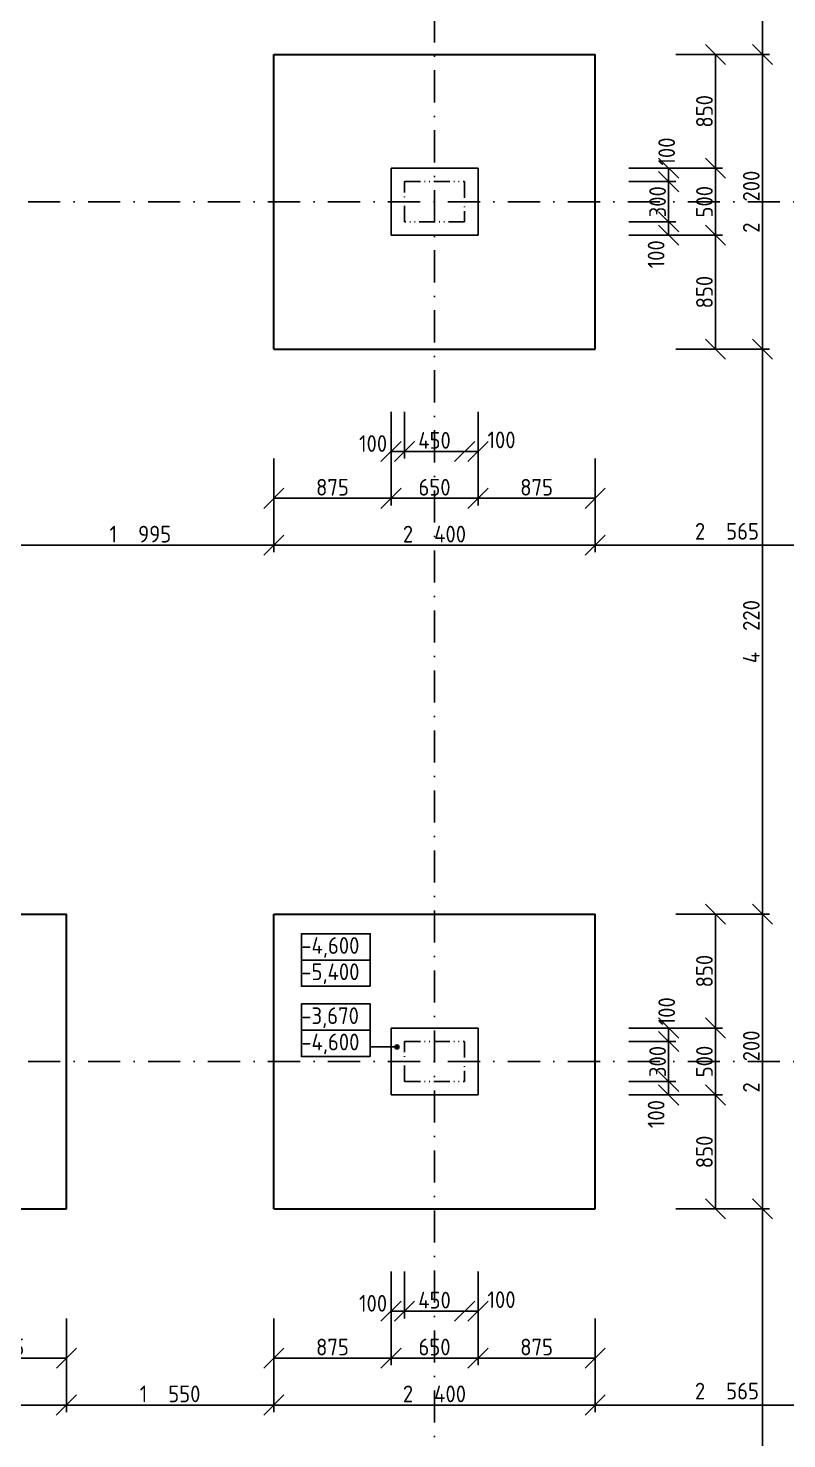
# Model space of a CAD drawing. Extents: x 4511820 to 5180432, y -1526536 to -944957.
# Drawn here: x 5148382 to 5154049, y -1462705 to -1452172 of the extents above; entities that cross this region are included whole.
import ezdxf

# ---------------------------------------------------------------- set-up
doc = ezdxf.new("R2010")
doc.units = 0
doc.header["$MEASUREMENT"] = 0
doc.linetypes.add('ACAD_ISO12W100', pattern=[22, 12, -3, 0.5, -3, 0.5, -3])
doc.linetypes.add('BODKOCIARKOVANA_3', pattern=[5.6, 3, -1.3, 0, -1.3])
doc.layers.get('0').update_dxf_attribs({"linetype": 'CONTINUOUS'})
doc.layers.get('Defpoints').update_dxf_attribs({"color": 61, "linetype": 'CONTINUOUS'})
for name, color, linetype in [('KÓTY', 4, 'CONTINUOUS'), ('MÚRY', 1, 'CONTINUOUS'), ('osi', 253, 'CONTINUOUS'), ('TENKÁ', 7, 'CONTINUOUS')]:
    doc.layers.add(name, color=color, linetype=linetype)
doc.styles.add('STYLE1', font='isocp.shx')
doc.dimstyles.new('STANDARD-50', dxfattribs={"dimtxt": 125, "dimasz": 150, "dimexe": 10, "dimexo": 200, "dimgap": 20, "dimtad": 1, "dimdsep": 46, "dimlunit": 6, "dimtxsty": 'STYLE1', "dimblk1": 'OBLIQUE', "dimblk2": 'OBLIQUE', "dimsah": 1, "dimcen": 2.5, "dimse1": 1, "dimse2": 1, "dimadec": 0, "dimazin": 0, "dimtfac": 1, "dimtmove": 1, "dimatfit": 3, "dimldrblk": 'OBLIQUE', "dimfxl": 1, "dimtolj": 1, "dimtzin": 0, "dimarcsym": 0})

# ---------------------------------------------------------------- blocks, each defined once
blk = doc.blocks.new('_OBLIQUE')
at = {"color": 0, "linetype": 'ByBlock'}
blk.add_line((-0.5, -0.5), (0.5, 0.5), dxfattribs=at)
blk = doc.blocks.new('*D38093')
at = {"layer": 'Defpoints', "color": 0}
for p in [(5150217, -1461088), (5152617, -1461088), (5152617, -1462453)]:
    blk.add_point(p, dxfattribs=at)
at = {"layer": 'KÓTY', "color": 0, "lineweight": -2}
blk.add_line((5150217, -1462453), (5152617, -1462453), dxfattribs=at)
at = {"layer": 'KÓTY', "color": 0, "linetype": 'ByBlock', "lineweight": -2, "xscale": 150, "yscale": 150, "zscale": 150, "rotation": 180}
blk.add_blockref('_OBLIQUE', (5150217, -1462453), dxfattribs=at)
at = {"layer": 'KÓTY', "color": 0, "linetype": 'ByBlock', "lineweight": -2, "xscale": 150, "yscale": 150, "zscale": 150}
blk.add_blockref('_OBLIQUE', (5152617, -1462453), dxfattribs=at)
at = {"layer": 'KÓTY', "color": 0, "insert": (5151417, -1462370), "char_height": 125, "attachment_point": 5, "style": 'STYLE1'}
blk.add_mtext('\\A1;2ﾠ400', dxfattribs=at)
blk = doc.blocks.new('*D38094')
at = {"layer": 'Defpoints', "color": 0}
for p in [(5150217.5, -1460238), (5151092.5, -1460238), (5150217.5, -1462102.5)]:
    blk.add_point(p, dxfattribs=at)
at = {"layer": 'KÓTY', "color": 0, "lineweight": -2}
blk.add_line((5151092.5, -1462102.5), (5150217.5, -1462102.5), dxfattribs=at)
at = {"layer": 'KÓTY', "color": 0, "linetype": 'ByBlock', "lineweight": -2, "xscale": 150, "yscale": 150, "zscale": 150, "rotation": 180}
blk.add_blockref('_OBLIQUE', (5150217.5, -1462102.5), dxfattribs=at)
at = {"layer": 'KÓTY', "color": 0, "linetype": 'ByBlock', "lineweight": -2, "xscale": 150, "yscale": 150, "zscale": 150}
blk.add_blockref('_OBLIQUE', (5151092.5, -1462102.5), dxfattribs=at)
at = {"layer": 'KÓTY', "color": 0, "insert": (5150655, -1462020), "char_height": 125, "attachment_point": 5, "style": 'STYLE1'}
blk.add_mtext('\\A1;875', dxfattribs=at)
blk = doc.blocks.new('*D38095')
at = {"layer": 'Defpoints', "color": 0}
for p in [(5151192.5, -1460138), (5151642.5, -1460138), (5151642.5, -1461752.5)]:
    blk.add_point(p, dxfattribs=at)
at = {"layer": 'KÓTY', "color": 0, "lineweight": -2}
blk.add_line((5151192.5, -1461752.5), (5151642.5, -1461752.5), dxfattribs=at)
at = {"layer": 'KÓTY', "color": 0, "linetype": 'ByBlock', "lineweight": -2, "xscale": 150, "yscale": 150, "zscale": 150, "rotation": 180}
blk.add_blockref('_OBLIQUE', (5151192.5, -1461752.5), dxfattribs=at)
at = {"layer": 'KÓTY', "color": 0, "linetype": 'ByBlock', "lineweight": -2, "xscale": 150, "yscale": 150, "zscale": 150}
blk.add_blockref('_OBLIQUE', (5151642.5, -1461752.5), dxfattribs=at)
at = {"layer": 'KÓTY', "color": 0, "insert": (5151417.5, -1461670), "char_height": 125, "attachment_point": 5, "style": 'STYLE1'}
blk.add_mtext('\\A1;450', dxfattribs=at)
blk = doc.blocks.new('*D38096')
at = {"layer": 'Defpoints', "color": 0}
for p in [(5151092.5, -1460238), (5151742.5, -1460238), (5151742.5, -1462102.5)]:
    blk.add_point(p, dxfattribs=at)
at = {"layer": 'KÓTY', "color": 0, "lineweight": -2}
blk.add_line((5151092.5, -1462102.5), (5151742.5, -1462102.5), dxfattribs=at)
at = {"layer": 'KÓTY', "color": 0, "linetype": 'ByBlock', "lineweight": -2, "xscale": 150, "yscale": 150, "zscale": 150, "rotation": 180}
blk.add_blockref('_OBLIQUE', (5151092.5, -1462102.5), dxfattribs=at)
at = {"layer": 'KÓTY', "color": 0, "linetype": 'ByBlock', "lineweight": -2, "xscale": 150, "yscale": 150, "zscale": 150}
blk.add_blockref('_OBLIQUE', (5151742.5, -1462102.5), dxfattribs=at)
at = {"layer": 'KÓTY', "color": 0, "insert": (5151417.5, -1462020), "char_height": 125, "attachment_point": 5, "style": 'STYLE1'}
blk.add_mtext('\\A1;650', dxfattribs=at)
blk = doc.blocks.new('*D38097')
at = {"layer": 'Defpoints', "color": 0}
for p in [(5151742.5, -1460238), (5152617.5, -1460238), (5152617.5, -1462102.5)]:
    blk.add_point(p, dxfattribs=at)
at = {"layer": 'KÓTY', "color": 0, "lineweight": -2}
blk.add_line((5151742.5, -1462102.5), (5152617.5, -1462102.5), dxfattribs=at)
at = {"layer": 'KÓTY', "color": 0, "linetype": 'ByBlock', "lineweight": -2, "xscale": 150, "yscale": 150, "zscale": 150, "rotation": 180}
blk.add_blockref('_OBLIQUE', (5151742.5, -1462102.5), dxfattribs=at)
at = {"layer": 'KÓTY', "color": 0, "linetype": 'ByBlock', "lineweight": -2, "xscale": 150, "yscale": 150, "zscale": 150}
blk.add_blockref('_OBLIQUE', (5152617.5, -1462102.5), dxfattribs=at)
at = {"layer": 'KÓTY', "color": 0, "insert": (5152180, -1462020), "char_height": 125, "attachment_point": 5, "style": 'STYLE1'}
blk.add_mtext('\\A1;875', dxfattribs=at)
blk = doc.blocks.new('*D38098')
at = {"layer": 'Defpoints', "color": 0}
for p in [(5151642.5, -1460138), (5151742.5, -1460138), (5151742.5, -1461752.5)]:
    blk.add_point(p, dxfattribs=at)
at = {"layer": 'KÓTY', "color": 0, "lineweight": -2}
blk.add_line((5151642.5, -1461752.5), (5151742.5, -1461752.5), dxfattribs=at)
at = {"layer": 'KÓTY', "color": 0, "linetype": 'ByBlock', "lineweight": -2, "xscale": 150, "yscale": 150, "zscale": 150, "rotation": 180}
blk.add_blockref('_OBLIQUE', (5151642.5, -1461752.5), dxfattribs=at)
at = {"layer": 'KÓTY', "color": 0, "linetype": 'ByBlock', "lineweight": -2, "xscale": 150, "yscale": 150, "zscale": 150}
blk.add_blockref('_OBLIQUE', (5151742.5, -1461752.5), dxfattribs=at)
at = {"layer": 'KÓTY', "color": 0, "insert": (5151918, -1461666.5), "char_height": 125, "attachment_point": 5, "style": 'STYLE1'}
blk.add_mtext('\\A1;100', dxfattribs=at)
blk = doc.blocks.new('*D38099')
at = {"layer": 'Defpoints', "color": 0}
for p in [(5151092.5, -1460138), (5151192.5, -1460138), (5151092.5, -1461752.5)]:
    blk.add_point(p, dxfattribs=at)
at = {"layer": 'KÓTY', "color": 0, "lineweight": -2}
blk.add_line((5151192.5, -1461752.5), (5151092.5, -1461752.5), dxfattribs=at)
at = {"layer": 'KÓTY', "color": 0, "linetype": 'ByBlock', "lineweight": -2, "xscale": 150, "yscale": 150, "zscale": 150, "rotation": 180}
blk.add_blockref('_OBLIQUE', (5151092.5, -1461752.5), dxfattribs=at)
at = {"layer": 'KÓTY', "color": 0, "linetype": 'ByBlock', "lineweight": -2, "xscale": 150, "yscale": 150, "zscale": 150}
blk.add_blockref('_OBLIQUE', (5151192.5, -1461752.5), dxfattribs=at)
at = {"layer": 'KÓTY', "color": 0, "insert": (5150958.5, -1461693.5), "char_height": 125, "attachment_point": 5, "style": 'STYLE1'}
blk.add_mtext('\\A1;100', dxfattribs=at)
blk = doc.blocks.new('*D38106')
at = {"layer": 'Defpoints', "color": 0}
for p in [(5150217, -1460981), (5148667, -1461088), (5150217, -1462453)]:
    blk.add_point(p, dxfattribs=at)
at = {"layer": 'KÓTY', "color": 0, "lineweight": -2}
blk.add_line((5148667, -1462453), (5150217, -1462453), dxfattribs=at)
at = {"layer": 'KÓTY', "color": 0, "linetype": 'ByBlock', "lineweight": -2, "xscale": 150, "yscale": 150, "zscale": 150, "rotation": 180}
blk.add_blockref('_OBLIQUE', (5148667, -1462453), dxfattribs=at)
at = {"layer": 'KÓTY', "color": 0, "linetype": 'ByBlock', "lineweight": -2, "xscale": 150, "yscale": 150, "zscale": 150}
blk.add_blockref('_OBLIQUE', (5150217, -1462453), dxfattribs=at)
at = {"layer": 'KÓTY', "color": 0, "insert": (5149442, -1462370), "char_height": 125, "attachment_point": 5, "style": 'STYLE1'}
blk.add_mtext('\\A1;1ﾠ550', dxfattribs=at)
blk = doc.blocks.new('*D38107')
at = {"layer": 'Defpoints', "color": 0}
for p in [(5152617, -1460988), (5155182, -1460988), (5155182, -1462453)]:
    blk.add_point(p, dxfattribs=at)
at = {"layer": 'KÓTY', "color": 0, "lineweight": -2}
blk.add_line((5152617, -1462453), (5155182, -1462453), dxfattribs=at)
at = {"layer": 'KÓTY', "color": 0, "linetype": 'ByBlock', "lineweight": -2, "xscale": 150, "yscale": 150, "zscale": 150, "rotation": 180}
blk.add_blockref('_OBLIQUE', (5152617, -1462453), dxfattribs=at)
at = {"layer": 'KÓTY', "color": 0, "linetype": 'ByBlock', "lineweight": -2, "xscale": 150, "yscale": 150, "zscale": 150}
blk.add_blockref('_OBLIQUE', (5155182, -1462453), dxfattribs=at)
at = {"layer": 'KÓTY', "color": 0, "insert": (5153602, -1462349), "char_height": 125, "attachment_point": 5, "style": 'STYLE1'}
blk.add_mtext('\\A1;2ﾠ565', dxfattribs=at)
blk = doc.blocks.new('*D38111')
at = {"layer": 'Defpoints', "color": 0}
for p in [(5146267, -1461088), (5148667, -1461088), (5148667, -1462453)]:
    blk.add_point(p, dxfattribs=at)
at = {"layer": 'KÓTY', "color": 0, "lineweight": -2}
blk.add_line((5146267, -1462453), (5148667, -1462453), dxfattribs=at)
at = {"layer": 'KÓTY', "color": 0, "linetype": 'ByBlock', "lineweight": -2, "xscale": 150, "yscale": 150, "zscale": 150, "rotation": 180}
blk.add_blockref('_OBLIQUE', (5146267, -1462453), dxfattribs=at)
at = {"layer": 'KÓTY', "color": 0, "linetype": 'ByBlock', "lineweight": -2, "xscale": 150, "yscale": 150, "zscale": 150}
blk.add_blockref('_OBLIQUE', (5148667, -1462453), dxfattribs=at)
at = {"layer": 'KÓTY', "color": 0, "insert": (5147467, -1462370), "char_height": 125, "attachment_point": 5, "style": 'STYLE1'}
blk.add_mtext('\\A1;2ﾠ400', dxfattribs=at)
blk = doc.blocks.new('*D38123')
at = {"layer": 'Defpoints', "color": 0}
for p in [(5147792.5, -1460138), (5148667.5, -1460138), (5148667.5, -1462102.5)]:
    blk.add_point(p, dxfattribs=at)
at = {"layer": 'KÓTY', "color": 0, "lineweight": -2}
blk.add_line((5147792.5, -1462102.5), (5148667.5, -1462102.5), dxfattribs=at)
at = {"layer": 'KÓTY', "color": 0, "linetype": 'ByBlock', "lineweight": -2, "xscale": 150, "yscale": 150, "zscale": 150, "rotation": 180}
blk.add_blockref('_OBLIQUE', (5147792.5, -1462102.5), dxfattribs=at)
at = {"layer": 'KÓTY', "color": 0, "linetype": 'ByBlock', "lineweight": -2, "xscale": 150, "yscale": 150, "zscale": 150}
blk.add_blockref('_OBLIQUE', (5148667.5, -1462102.5), dxfattribs=at)
at = {"layer": 'KÓTY', "color": 0, "insert": (5148230, -1462020), "char_height": 125, "attachment_point": 5, "style": 'STYLE1'}
blk.add_mtext('\\A1;875', dxfattribs=at)
blk = doc.blocks.new('*D38125')
at = {"layer": 'Defpoints', "color": 0}
for p in [(5152617, -1458788), (5152617, -1460988), (5153867, -1460988)]:
    blk.add_point(p, dxfattribs=at)
at = {"layer": 'KÓTY', "color": 0, "lineweight": -2}
blk.add_line((5153867, -1458788), (5153867, -1460988), dxfattribs=at)
at = {"layer": 'KÓTY', "color": 0, "linetype": 'ByBlock', "lineweight": -2, "xscale": 150, "yscale": 150, "zscale": 150}
for p, rotation in [((5153867, -1458788), 90), ((5153867, -1460988), 270)]:
    blk.add_blockref('_OBLIQUE', p, dxfattribs=dict(at, rotation=rotation))
at = {"layer": 'KÓTY', "color": 0, "insert": (5153784, -1459888), "char_height": 125, "attachment_point": 5, "rotation": 90, "style": 'STYLE1'}
blk.add_mtext('\\A1;2ﾠ200', dxfattribs=at)
blk = doc.blocks.new('*D38126')
at = {"layer": 'Defpoints', "color": 0}
for p in [(5152692, -1454568), (5152617, -1458788), (5153867, -1458788)]:
    blk.add_point(p, dxfattribs=at)
at = {"layer": 'KÓTY', "color": 0, "lineweight": -2}
blk.add_line((5153867, -1454568), (5153867, -1458788), dxfattribs=at)
at = {"layer": 'KÓTY', "color": 0, "linetype": 'ByBlock', "lineweight": -2, "xscale": 150, "yscale": 150, "zscale": 150}
for p, rotation in [((5153867, -1454568), 90), ((5153867, -1458788), 270)]:
    blk.add_blockref('_OBLIQUE', p, dxfattribs=dict(at, rotation=rotation))
at = {"layer": 'KÓTY', "color": 0, "insert": (5153784, -1456678), "char_height": 125, "attachment_point": 5, "rotation": 90, "style": 'STYLE1'}
blk.add_mtext('\\A1;4ﾠ220', dxfattribs=at)
blk = doc.blocks.new('*D38127')
at = {"layer": 'Defpoints', "color": 0}
for p in [(5151742.5, -1459638), (5151742.5, -1460138), (5153516.5, -1460138)]:
    blk.add_point(p, dxfattribs=at)
at = {"layer": 'KÓTY', "color": 0, "lineweight": -2}
blk.add_line((5153516.5, -1459638), (5153516.5, -1460138), dxfattribs=at)
at = {"layer": 'KÓTY', "color": 0, "linetype": 'ByBlock', "lineweight": -2, "xscale": 150, "yscale": 150, "zscale": 150}
for p, rotation in [((5153516.5, -1459638), 90), ((5153516.5, -1460138), 270)]:
    blk.add_blockref('_OBLIQUE', p, dxfattribs=dict(at, rotation=rotation))
at = {"layer": 'KÓTY', "color": 0, "insert": (5153434, -1459888), "char_height": 125, "attachment_point": 5, "rotation": 90, "style": 'STYLE1'}
blk.add_mtext('\\A1;500', dxfattribs=at)
blk = doc.blocks.new('*D38128')
at = {"layer": 'Defpoints', "color": 0}
for p in [(5151642.5, -1459738), (5151642.5, -1460038), (5153166.5, -1460038)]:
    blk.add_point(p, dxfattribs=at)
at = {"layer": 'KÓTY', "color": 0, "lineweight": -2}
blk.add_line((5153166.5, -1459738), (5153166.5, -1460038), dxfattribs=at)
at = {"layer": 'KÓTY', "color": 0, "linetype": 'ByBlock', "lineweight": -2, "xscale": 150, "yscale": 150, "zscale": 150}
for p, rotation in [((5153166.5, -1459738), 90), ((5153166.5, -1460038), 270)]:
    blk.add_blockref('_OBLIQUE', p, dxfattribs=dict(at, rotation=rotation))
at = {"layer": 'KÓTY', "color": 0, "insert": (5153084, -1459888), "char_height": 125, "attachment_point": 5, "rotation": 90, "style": 'STYLE1'}
blk.add_mtext('\\A1;300', dxfattribs=at)
blk = doc.blocks.new('*D38129')
at = {"layer": 'Defpoints', "color": 0}
for p in [(5151642.5, -1459638), (5153166.5, -1459638), (5151642.5, -1459738)]:
    blk.add_point(p, dxfattribs=at)
at = {"layer": 'KÓTY', "color": 0, "lineweight": -2}
blk.add_line((5153166.5, -1459738), (5153166.5, -1459638), dxfattribs=at)
at = {"layer": 'KÓTY', "color": 0, "linetype": 'ByBlock', "lineweight": -2, "xscale": 150, "yscale": 150, "zscale": 150}
for p, rotation in [((5153166.5, -1459638), 90), ((5153166.5, -1459738), 270)]:
    blk.add_blockref('_OBLIQUE', p, dxfattribs=dict(at, rotation=rotation))
at = {"layer": 'KÓTY', "color": 0, "insert": (5153152, -1459513), "char_height": 125, "attachment_point": 5, "rotation": 90, "style": 'STYLE1'}
blk.add_mtext('\\A1;100', dxfattribs=at)
blk = doc.blocks.new('*D38130')
at = {"layer": 'Defpoints', "color": 0}
for p in [(5151642.5, -1460038), (5151642.5, -1460138), (5153166.5, -1460138)]:
    blk.add_point(p, dxfattribs=at)
at = {"layer": 'KÓTY', "color": 0, "lineweight": -2}
blk.add_line((5153166.5, -1460038), (5153166.5, -1460138), dxfattribs=at)
at = {"layer": 'KÓTY', "color": 0, "linetype": 'ByBlock', "lineweight": -2, "xscale": 150, "yscale": 150, "zscale": 150}
for p, rotation in [((5153166.5, -1460038), 90), ((5153166.5, -1460138), 270)]:
    blk.add_blockref('_OBLIQUE', p, dxfattribs=dict(at, rotation=rotation))
at = {"layer": 'KÓTY', "color": 0, "insert": (5153073, -1460280.5), "char_height": 125, "attachment_point": 5, "rotation": 90, "style": 'STYLE1'}
blk.add_mtext('\\A1;100', dxfattribs=at)
blk = doc.blocks.new('*D38131')
at = {"layer": 'Defpoints', "color": 0}
for p in [(5152617.5, -1458788), (5151742.5, -1459638), (5153516.5, -1459638)]:
    blk.add_point(p, dxfattribs=at)
at = {"layer": 'KÓTY', "color": 0, "lineweight": -2}
blk.add_line((5153516.5, -1458788), (5153516.5, -1459638), dxfattribs=at)
at = {"layer": 'KÓTY', "color": 0, "linetype": 'ByBlock', "lineweight": -2, "xscale": 150, "yscale": 150, "zscale": 150}
for p, rotation in [((5153516.5, -1458788), 90), ((5153516.5, -1459638), 270)]:
    blk.add_blockref('_OBLIQUE', p, dxfattribs=dict(at, rotation=rotation))
at = {"layer": 'KÓTY', "color": 0, "insert": (5153434, -1459213), "char_height": 125, "attachment_point": 5, "rotation": 90, "style": 'STYLE1'}
blk.add_mtext('\\A1;850', dxfattribs=at)
blk = doc.blocks.new('*D38132')
at = {"layer": 'Defpoints', "color": 0}
for p in [(5152617.5, -1460138), (5151742.5, -1460988), (5153516.5, -1460988)]:
    blk.add_point(p, dxfattribs=at)
at = {"layer": 'KÓTY', "color": 0, "lineweight": -2}
blk.add_line((5153516.5, -1460138), (5153516.5, -1460988), dxfattribs=at)
at = {"layer": 'KÓTY', "color": 0, "linetype": 'ByBlock', "lineweight": -2, "xscale": 150, "yscale": 150, "zscale": 150}
for p, rotation in [((5153516.5, -1460138), 90), ((5153516.5, -1460988), 270)]:
    blk.add_blockref('_OBLIQUE', p, dxfattribs=dict(at, rotation=rotation))
at = {"layer": 'KÓTY', "color": 0, "insert": (5153434, -1460563), "char_height": 125, "attachment_point": 5, "rotation": 90, "style": 'STYLE1'}
blk.add_mtext('\\A1;850', dxfattribs=at)
blk = doc.blocks.new('*D38133')
at = {"layer": 'Defpoints', "color": 0}
for p in [(5152617, -1460988), (5152517, -1465233), (5153867, -1465233)]:
    blk.add_point(p, dxfattribs=at)
at = {"layer": 'KÓTY', "color": 0, "lineweight": -2}
blk.add_line((5153867, -1460988), (5153867, -1465233), dxfattribs=at)
at = {"layer": 'KÓTY', "color": 0, "linetype": 'ByBlock', "lineweight": -2, "xscale": 150, "yscale": 150, "zscale": 150}
for p, rotation in [((5153867, -1460988), 90), ((5153867, -1465233), 270)]:
    blk.add_blockref('_OBLIQUE', p, dxfattribs=dict(at, rotation=rotation))
at = {"layer": 'KÓTY', "color": 0, "insert": (5153784, -1463111), "char_height": 125, "attachment_point": 5, "rotation": 90, "style": 'STYLE1'}
blk.add_mtext('\\A1;4ﾠ245', dxfattribs=at)
blk = doc.blocks.new('*D38202')
at = {"layer": 'Defpoints', "color": 0}
for p in [(5152617, -1452368), (5152617, -1454568), (5153867, -1454568)]:
    blk.add_point(p, dxfattribs=at)
at = {"layer": 'KÓTY', "color": 0, "lineweight": -2}
blk.add_line((5153867, -1452368), (5153867, -1454568), dxfattribs=at)
at = {"layer": 'KÓTY', "color": 0, "linetype": 'ByBlock', "lineweight": -2, "xscale": 150, "yscale": 150, "zscale": 150}
for p, rotation in [((5153867, -1452368), 90), ((5153867, -1454568), 270)]:
    blk.add_blockref('_OBLIQUE', p, dxfattribs=dict(at, rotation=rotation))
at = {"layer": 'KÓTY', "color": 0, "insert": (5153784, -1453468), "char_height": 125, "attachment_point": 5, "rotation": 90, "style": 'STYLE1'}
blk.add_mtext('\\A1;2ﾠ200', dxfattribs=at)
blk = doc.blocks.new('*D38203')
at = {"layer": 'Defpoints', "color": 0}
for p in [(5151742.5, -1453218), (5151742.5, -1453718), (5153516.5, -1453718)]:
    blk.add_point(p, dxfattribs=at)
at = {"layer": 'KÓTY', "color": 0, "lineweight": -2}
blk.add_line((5153516.5, -1453218), (5153516.5, -1453718), dxfattribs=at)
at = {"layer": 'KÓTY', "color": 0, "linetype": 'ByBlock', "lineweight": -2, "xscale": 150, "yscale": 150, "zscale": 150}
for p, rotation in [((5153516.5, -1453218), 90), ((5153516.5, -1453718), 270)]:
    blk.add_blockref('_OBLIQUE', p, dxfattribs=dict(at, rotation=rotation))
at = {"layer": 'KÓTY', "color": 0, "insert": (5153434, -1453468), "char_height": 125, "attachment_point": 5, "rotation": 90, "style": 'STYLE1'}
blk.add_mtext('\\A1;500', dxfattribs=at)
blk = doc.blocks.new('*D38204')
at = {"layer": 'Defpoints', "color": 0}
for p in [(5151642.5, -1453318), (5151642.5, -1453618), (5153166.5, -1453618)]:
    blk.add_point(p, dxfattribs=at)
at = {"layer": 'KÓTY', "color": 0, "lineweight": -2}
blk.add_line((5153166.5, -1453318), (5153166.5, -1453618), dxfattribs=at)
at = {"layer": 'KÓTY', "color": 0, "linetype": 'ByBlock', "lineweight": -2, "xscale": 150, "yscale": 150, "zscale": 150}
for p, rotation in [((5153166.5, -1453318), 90), ((5153166.5, -1453618), 270)]:
    blk.add_blockref('_OBLIQUE', p, dxfattribs=dict(at, rotation=rotation))
at = {"layer": 'KÓTY', "color": 0, "insert": (5153084, -1453468), "char_height": 125, "attachment_point": 5, "rotation": 90, "style": 'STYLE1'}
blk.add_mtext('\\A1;300', dxfattribs=at)
blk = doc.blocks.new('*D38205')
at = {"layer": 'Defpoints', "color": 0}
for p in [(5151642.5, -1453218), (5153166.5, -1453218), (5151642.5, -1453318)]:
    blk.add_point(p, dxfattribs=at)
at = {"layer": 'KÓTY', "color": 0, "lineweight": -2}
blk.add_line((5153166.5, -1453318), (5153166.5, -1453218), dxfattribs=at)
at = {"layer": 'KÓTY', "color": 0, "linetype": 'ByBlock', "lineweight": -2, "xscale": 150, "yscale": 150, "zscale": 150}
for p, rotation in [((5153166.5, -1453218), 90), ((5153166.5, -1453318), 270)]:
    blk.add_blockref('_OBLIQUE', p, dxfattribs=dict(at, rotation=rotation))
at = {"layer": 'KÓTY', "color": 0, "insert": (5153152, -1453093), "char_height": 125, "attachment_point": 5, "rotation": 90, "style": 'STYLE1'}
blk.add_mtext('\\A1;100', dxfattribs=at)
blk = doc.blocks.new('*D38206')
at = {"layer": 'Defpoints', "color": 0}
for p in [(5151642.5, -1453618), (5151642.5, -1453718), (5153166.5, -1453718)]:
    blk.add_point(p, dxfattribs=at)
at = {"layer": 'KÓTY', "color": 0, "lineweight": -2}
blk.add_line((5153166.5, -1453618), (5153166.5, -1453718), dxfattribs=at)
at = {"layer": 'KÓTY', "color": 0, "linetype": 'ByBlock', "lineweight": -2, "xscale": 150, "yscale": 150, "zscale": 150}
for p, rotation in [((5153166.5, -1453618), 90), ((5153166.5, -1453718), 270)]:
    blk.add_blockref('_OBLIQUE', p, dxfattribs=dict(at, rotation=rotation))
at = {"layer": 'KÓTY', "color": 0, "insert": (5153073, -1453860.5), "char_height": 125, "attachment_point": 5, "rotation": 90, "style": 'STYLE1'}
blk.add_mtext('\\A1;100', dxfattribs=at)
blk = doc.blocks.new('*D38207')
at = {"layer": 'Defpoints', "color": 0}
for p in [(5151742.5, -1452368), (5153516.5, -1452368), (5151742.5, -1453218)]:
    blk.add_point(p, dxfattribs=at)
at = {"layer": 'KÓTY', "color": 0, "lineweight": -2}
blk.add_line((5153516.5, -1453218), (5153516.5, -1452368), dxfattribs=at)
at = {"layer": 'KÓTY', "color": 0, "linetype": 'ByBlock', "lineweight": -2, "xscale": 150, "yscale": 150, "zscale": 150}
for p, rotation in [((5153516.5, -1452368), 90), ((5153516.5, -1453218), 270)]:
    blk.add_blockref('_OBLIQUE', p, dxfattribs=dict(at, rotation=rotation))
at = {"layer": 'KÓTY', "color": 0, "insert": (5153434, -1452793), "char_height": 125, "attachment_point": 5, "rotation": 90, "style": 'STYLE1'}
blk.add_mtext('\\A1;850', dxfattribs=at)
blk = doc.blocks.new('*D38208')
at = {"layer": 'Defpoints', "color": 0}
for p in [(5151742.5, -1453718), (5151742.5, -1454568), (5153516.5, -1454568)]:
    blk.add_point(p, dxfattribs=at)
at = {"layer": 'KÓTY', "color": 0, "lineweight": -2}
blk.add_line((5153516.5, -1453718), (5153516.5, -1454568), dxfattribs=at)
at = {"layer": 'KÓTY', "color": 0, "linetype": 'ByBlock', "lineweight": -2, "xscale": 150, "yscale": 150, "zscale": 150}
for p, rotation in [((5153516.5, -1453718), 90), ((5153516.5, -1454568), 270)]:
    blk.add_blockref('_OBLIQUE', p, dxfattribs=dict(at, rotation=rotation))
at = {"layer": 'KÓTY', "color": 0, "insert": (5153434, -1454143), "char_height": 125, "attachment_point": 5, "rotation": 90, "style": 'STYLE1'}
blk.add_mtext('\\A1;850', dxfattribs=at)
blk = doc.blocks.new('*D38209')
at = {"layer": 'Defpoints', "color": 0}
for p in [(5150217, -1454668), (5152617, -1454668), (5152617, -1456033)]:
    blk.add_point(p, dxfattribs=at)
at = {"layer": 'KÓTY', "color": 0, "lineweight": -2}
blk.add_line((5150217, -1456033), (5152617, -1456033), dxfattribs=at)
at = {"layer": 'KÓTY', "color": 0, "linetype": 'ByBlock', "lineweight": -2, "xscale": 150, "yscale": 150, "zscale": 150, "rotation": 180}
blk.add_blockref('_OBLIQUE', (5150217, -1456033), dxfattribs=at)
at = {"layer": 'KÓTY', "color": 0, "linetype": 'ByBlock', "lineweight": -2, "xscale": 150, "yscale": 150, "zscale": 150}
blk.add_blockref('_OBLIQUE', (5152617, -1456033), dxfattribs=at)
at = {"layer": 'KÓTY', "color": 0, "insert": (5151417, -1455950), "char_height": 125, "attachment_point": 5, "style": 'STYLE1'}
blk.add_mtext('\\A1;2ﾠ400', dxfattribs=at)
blk = doc.blocks.new('*D38210')
at = {"layer": 'Defpoints', "color": 0}
for p in [(5150217.5, -1453818), (5151092.5, -1453818), (5150217.5, -1455682.5)]:
    blk.add_point(p, dxfattribs=at)
at = {"layer": 'KÓTY', "color": 0, "lineweight": -2}
blk.add_line((5151092.5, -1455682.5), (5150217.5, -1455682.5), dxfattribs=at)
at = {"layer": 'KÓTY', "color": 0, "linetype": 'ByBlock', "lineweight": -2, "xscale": 150, "yscale": 150, "zscale": 150, "rotation": 180}
blk.add_blockref('_OBLIQUE', (5150217.5, -1455682.5), dxfattribs=at)
at = {"layer": 'KÓTY', "color": 0, "linetype": 'ByBlock', "lineweight": -2, "xscale": 150, "yscale": 150, "zscale": 150}
blk.add_blockref('_OBLIQUE', (5151092.5, -1455682.5), dxfattribs=at)
at = {"layer": 'KÓTY', "color": 0, "insert": (5150655, -1455600), "char_height": 125, "attachment_point": 5, "style": 'STYLE1'}
blk.add_mtext('\\A1;875', dxfattribs=at)
blk = doc.blocks.new('*D38211')
at = {"layer": 'Defpoints', "color": 0}
for p in [(5151192.5, -1453718), (5151642.5, -1453718), (5151642.5, -1455332.5)]:
    blk.add_point(p, dxfattribs=at)
at = {"layer": 'KÓTY', "color": 0, "lineweight": -2}
blk.add_line((5151192.5, -1455332.5), (5151642.5, -1455332.5), dxfattribs=at)
at = {"layer": 'KÓTY', "color": 0, "linetype": 'ByBlock', "lineweight": -2, "xscale": 150, "yscale": 150, "zscale": 150, "rotation": 180}
blk.add_blockref('_OBLIQUE', (5151192.5, -1455332.5), dxfattribs=at)
at = {"layer": 'KÓTY', "color": 0, "linetype": 'ByBlock', "lineweight": -2, "xscale": 150, "yscale": 150, "zscale": 150}
blk.add_blockref('_OBLIQUE', (5151642.5, -1455332.5), dxfattribs=at)
at = {"layer": 'KÓTY', "color": 0, "insert": (5151417.5, -1455250), "char_height": 125, "attachment_point": 5, "style": 'STYLE1'}
blk.add_mtext('\\A1;450', dxfattribs=at)
blk = doc.blocks.new('*D38212')
at = {"layer": 'Defpoints', "color": 0}
for p in [(5151092.5, -1453818), (5151742.5, -1453818), (5151742.5, -1455682.5)]:
    blk.add_point(p, dxfattribs=at)
at = {"layer": 'KÓTY', "color": 0, "lineweight": -2}
blk.add_line((5151092.5, -1455682.5), (5151742.5, -1455682.5), dxfattribs=at)
at = {"layer": 'KÓTY', "color": 0, "linetype": 'ByBlock', "lineweight": -2, "xscale": 150, "yscale": 150, "zscale": 150, "rotation": 180}
blk.add_blockref('_OBLIQUE', (5151092.5, -1455682.5), dxfattribs=at)
at = {"layer": 'KÓTY', "color": 0, "linetype": 'ByBlock', "lineweight": -2, "xscale": 150, "yscale": 150, "zscale": 150}
blk.add_blockref('_OBLIQUE', (5151742.5, -1455682.5), dxfattribs=at)
at = {"layer": 'KÓTY', "color": 0, "insert": (5151417.5, -1455600), "char_height": 125, "attachment_point": 5, "style": 'STYLE1'}
blk.add_mtext('\\A1;650', dxfattribs=at)
blk = doc.blocks.new('*D38213')
at = {"layer": 'Defpoints', "color": 0}
for p in [(5151742.5, -1453818), (5152617.5, -1453818), (5152617.5, -1455682.5)]:
    blk.add_point(p, dxfattribs=at)
at = {"layer": 'KÓTY', "color": 0, "lineweight": -2}
blk.add_line((5151742.5, -1455682.5), (5152617.5, -1455682.5), dxfattribs=at)
at = {"layer": 'KÓTY', "color": 0, "linetype": 'ByBlock', "lineweight": -2, "xscale": 150, "yscale": 150, "zscale": 150, "rotation": 180}
blk.add_blockref('_OBLIQUE', (5151742.5, -1455682.5), dxfattribs=at)
at = {"layer": 'KÓTY', "color": 0, "linetype": 'ByBlock', "lineweight": -2, "xscale": 150, "yscale": 150, "zscale": 150}
blk.add_blockref('_OBLIQUE', (5152617.5, -1455682.5), dxfattribs=at)
at = {"layer": 'KÓTY', "color": 0, "insert": (5152180, -1455600), "char_height": 125, "attachment_point": 5, "style": 'STYLE1'}
blk.add_mtext('\\A1;875', dxfattribs=at)
blk = doc.blocks.new('*D38214')
at = {"layer": 'Defpoints', "color": 0}
for p in [(5151642.5, -1453718), (5151742.5, -1453718), (5151742.5, -1455332.5)]:
    blk.add_point(p, dxfattribs=at)
at = {"layer": 'KÓTY', "color": 0, "lineweight": -2}
blk.add_line((5151642.5, -1455332.5), (5151742.5, -1455332.5), dxfattribs=at)
at = {"layer": 'KÓTY', "color": 0, "linetype": 'ByBlock', "lineweight": -2, "xscale": 150, "yscale": 150, "zscale": 150, "rotation": 180}
blk.add_blockref('_OBLIQUE', (5151642.5, -1455332.5), dxfattribs=at)
at = {"layer": 'KÓTY', "color": 0, "linetype": 'ByBlock', "lineweight": -2, "xscale": 150, "yscale": 150, "zscale": 150}
blk.add_blockref('_OBLIQUE', (5151742.5, -1455332.5), dxfattribs=at)
at = {"layer": 'KÓTY', "color": 0, "insert": (5151918, -1455246.5), "char_height": 125, "attachment_point": 5, "style": 'STYLE1'}
blk.add_mtext('\\A1;100', dxfattribs=at)
blk = doc.blocks.new('*D38215')
at = {"layer": 'Defpoints', "color": 0}
for p in [(5151092.5, -1453718), (5151192.5, -1453718), (5151092.5, -1455332.5)]:
    blk.add_point(p, dxfattribs=at)
at = {"layer": 'KÓTY', "color": 0, "lineweight": -2}
blk.add_line((5151192.5, -1455332.5), (5151092.5, -1455332.5), dxfattribs=at)
at = {"layer": 'KÓTY', "color": 0, "linetype": 'ByBlock', "lineweight": -2, "xscale": 150, "yscale": 150, "zscale": 150, "rotation": 180}
blk.add_blockref('_OBLIQUE', (5151092.5, -1455332.5), dxfattribs=at)
at = {"layer": 'KÓTY', "color": 0, "linetype": 'ByBlock', "lineweight": -2, "xscale": 150, "yscale": 150, "zscale": 150}
blk.add_blockref('_OBLIQUE', (5151192.5, -1455332.5), dxfattribs=at)
at = {"layer": 'KÓTY', "color": 0, "insert": (5150958.5, -1455273.5), "char_height": 125, "attachment_point": 5, "style": 'STYLE1'}
blk.add_mtext('\\A1;100', dxfattribs=at)
blk = doc.blocks.new('*D38217')
at = {"layer": 'Defpoints', "color": 0}
for p in [(5152617, -1454568), (5155182, -1454568), (5155182, -1456033)]:
    blk.add_point(p, dxfattribs=at)
at = {"layer": 'KÓTY', "color": 0, "lineweight": -2}
blk.add_line((5152617, -1456033), (5155182, -1456033), dxfattribs=at)
at = {"layer": 'KÓTY', "color": 0, "linetype": 'ByBlock', "lineweight": -2, "xscale": 150, "yscale": 150, "zscale": 150, "rotation": 180}
blk.add_blockref('_OBLIQUE', (5152617, -1456033), dxfattribs=at)
at = {"layer": 'KÓTY', "color": 0, "linetype": 'ByBlock', "lineweight": -2, "xscale": 150, "yscale": 150, "zscale": 150}
blk.add_blockref('_OBLIQUE', (5155182, -1456033), dxfattribs=at)
at = {"layer": 'KÓTY', "color": 0, "insert": (5153602, -1455929), "char_height": 125, "attachment_point": 5, "style": 'STYLE1'}
blk.add_mtext('\\A1;2ﾠ565', dxfattribs=at)
blk = doc.blocks.new('*D38219')
at = {"layer": 'Defpoints', "color": 0}
for p in [(5148222, -1454398), (5150217, -1454398), (5150217, -1456033)]:
    blk.add_point(p, dxfattribs=at)
at = {"layer": 'KÓTY', "color": 0, "lineweight": -2}
blk.add_line((5148222, -1456033), (5150217, -1456033), dxfattribs=at)
at = {"layer": 'KÓTY', "color": 0, "linetype": 'ByBlock', "lineweight": -2, "xscale": 150, "yscale": 150, "zscale": 150, "rotation": 180}
blk.add_blockref('_OBLIQUE', (5148222, -1456033), dxfattribs=at)
at = {"layer": 'KÓTY', "color": 0, "linetype": 'ByBlock', "lineweight": -2, "xscale": 150, "yscale": 150, "zscale": 150}
blk.add_blockref('_OBLIQUE', (5150217, -1456033), dxfattribs=at)
at = {"layer": 'KÓTY', "color": 0, "insert": (5149220, -1455950), "char_height": 125, "attachment_point": 5, "style": 'STYLE1'}
blk.add_mtext('\\A1;1ﾠ995', dxfattribs=at)
blk = doc.blocks.new('*D39380')
at = {"layer": 'Defpoints', "color": 0}
for p in [(5152617, -1447178), (5153867, -1447178), (5152617, -1452368)]:
    blk.add_point(p, dxfattribs=at)
at = {"layer": 'KÓTY', "color": 0, "lineweight": -2}
blk.add_line((5153867, -1452368), (5153867, -1447178), dxfattribs=at)
at = {"layer": 'KÓTY', "color": 0, "linetype": 'ByBlock', "lineweight": -2, "xscale": 150, "yscale": 150, "zscale": 150}
for p, rotation in [((5153867, -1447178), 90), ((5153867, -1452368), 270)]:
    blk.add_blockref('_OBLIQUE', p, dxfattribs=dict(at, rotation=rotation))
at = {"layer": 'KÓTY', "color": 0, "insert": (5153778, -1449958), "char_height": 125, "attachment_point": 5, "rotation": 90, "style": 'STYLE1'}
blk.add_mtext('\\A1;5ﾠ190', dxfattribs=at)

msp = doc.modelspace()

# ---------------------------------------------------------------- hatches: boundary and pattern name
at = {"layer": 'KÓTY', "ltscale": 0.25}
msp.add_hatch(color=256, dxfattribs=at).paths.add_polyline_path([(5151122, -1459779, 1), (5151152, -1459779, 1)])

# ---------------------------------------------------------------- linework, layer by layer
at = {"layer": 'KÓTY'}
for p, q in [((5153569.903, -1452368), (5153219.903, -1452368)), ((5153919.903, -1452368), (5153569.903, -1452368)), ((5153219.903, -1453218), (5152869.903, -1453218)), ((5153569.903, -1453218), (5153219.903, -1453218)), ((5153219.903, -1453318), (5152869.903, -1453318)), ((5153219.903, -1453618), (5152869.903, -1453618)), ((5153219.903, -1453718), (5152869.903, -1453718)), ((5153569.903, -1453718), (5153219.903, -1453718)), ((5153569.903, -1454568), (5153219.903, -1454568)), ((5153919.903, -1454568), (5153569.903, -1454568)), ((5151092.5, -1455385.903), (5151092.5, -1455035.903)), ((5151192.5, -1455385.903), (5151192.5, -1455035.903)), ((5151742.5, -1455385.903), (5151742.5, -1455035.903)), ((5151742.5, -1455385.903), (5151742.5, -1455035.903)), ((5150217.5, -1455735.903), (5150217.5, -1455385.903)), ((5151092.5, -1455735.903), (5151092.5, -1455385.903)), ((5151742.5, -1455735.903), (5151742.5, -1455385.903)), ((5152617.5, -1455735.903), (5152617.5, -1455385.903)), ((5150217.5, -1456085.903), (5150217.5, -1455735.903)), ((5152617.5, -1456085.903), (5152617.5, -1455735.903)), ((5153569.903, -1458788), (5153219.903, -1458788)), ((5153919.903, -1458788), (5153569.903, -1458788)), ((5153219.903, -1459638), (5152869.903, -1459638)), ((5153569.903, -1459638), (5153219.903, -1459638)), ((5153219.903, -1459738), (5152869.903, -1459738)), ((5151137, -1459779), (5150937.816, -1459779)), ((5153219.903, -1460038), (5152869.903, -1460038)), ((5153219.903, -1460138), (5152869.903, -1460138)), ((5153569.903, -1460138), (5153219.903, -1460138)), ((5153569.903, -1460988), (5153219.903, -1460988)), ((5153919.903, -1460988), (5153569.903, -1460988)), ((5151092.5, -1461805.903), (5151092.5, -1461455.903)), ((5151192.5, -1461805.903), (5151192.5, -1461455.903)), ((5151742.5, -1461805.903), (5151742.5, -1461455.903)), ((5151742.5, -1461805.903), (5151742.5, -1461455.903)), ((5148667.5, -1462155.903), (5148667.5, -1461805.903)), ((5150217.5, -1462155.903), (5150217.5, -1461805.903)), ((5151092.5, -1462155.903), (5151092.5, -1461805.903)), ((5151742.5, -1462155.903), (5151742.5, -1461805.903)), ((5152617.5, -1462155.903), (5152617.5, -1461805.903)), ((5148667.5, -1462505.903), (5148667.5, -1462155.903)), ((5150217.5, -1462505.903), (5150217.5, -1462155.903)), ((5152617.5, -1462505.903), (5152617.5, -1462155.903))]:
    msp.add_line(p, q, dxfattribs=at)
at = {"layer": 'KÓTY', "ltscale": 0.25}
msp.add_circle((5151137, -1459779), 15, dxfattribs=at)
at = {"layer": 'MÚRY', "linetype": 'Continuous', "lineweight": 30}
for p, q in [((5150217.5, -1454568), (5150217.5, -1452368)), ((5150217.5, -1452368), (5152617.5, -1452368)), ((5152617.5, -1454568), (5152617.5, -1452368)), ((5150217.5, -1454568), (5152617.5, -1454568)), ((5146267.5, -1458788), (5148667.5, -1458788)), ((5148667.5, -1460988), (5148667.5, -1458788)), ((5150217.5, -1460988), (5150217.5, -1458788)), ((5150217.5, -1458788), (5152617.5, -1458788)), ((5152617.5, -1460988), (5152617.5, -1458788)), ((5146267.5, -1460988), (5148667.5, -1460988)), ((5150217.5, -1460988), (5152617.5, -1460988))]:
    msp.add_line(p, q, dxfattribs=at)
at = {"layer": 'osi', "linetype": 'BODKOCIARKOVANA_3', "ltscale": 80}
for p, q in [((5151417.5, -1437250.906), (5151417.5, -1469178.809)), ((5158927.164, -1453468), (5092648, -1453468)), ((5158927.164, -1459888), (5092648, -1459888))]:
    msp.add_line(p, q, dxfattribs=at)
at = {"layer": 'TENKÁ', "linetype": 'Continuous', "lineweight": 25}
for p, q in [((5151742.5, -1453218), (5151092.5, -1453218)), ((5151092.5, -1453218), (5151092.5, -1453718)), ((5151742.5, -1453718), (5151742.5, -1453218)), ((5151092.5, -1453718), (5151742.5, -1453718)), ((5151742.5, -1459638), (5151092.5, -1459638)), ((5151092.5, -1459638), (5151092.5, -1460138)), ((5151742.5, -1460138), (5151742.5, -1459638)), ((5151092.5, -1460138), (5151742.5, -1460138))]:
    msp.add_line(p, q, dxfattribs=at)
at = {"layer": 'TENKÁ', "color": 40, "linetype": 'ACAD_ISO12W100', "ltscale": 10}
for p, q in [((5151192.5, -1460038), (5151192.5, -1459738)), ((5151192.5, -1459738), (5151642.5, -1459738)), ((5151642.5, -1459738), (5151642.5, -1460038)), ((5151192.5, -1460038), (5151642.5, -1460038))]:
    msp.add_line(p, q, dxfattribs=at)
msp.add_lwpolyline([(5151192.5, -1453318), (5151642.5, -1453318), (5151642.5, -1453618), (5151192.5, -1453618)], close=True, dxfattribs=at)
msp.add_lwpolyline([(5151192.5, -1453318), (5151642.5, -1453318), (5151642.5, -1453618), (5151192.5, -1453618)], close=True, dxfattribs=at)
at = {"layer": 'TENKÁ', "ltscale": 0.25}
for points in [[(5150937.816, -1459130.25), (5150937.816, -1458934), (5150423.184, -1458934), (5150423.184, -1459130.25)], [(5150937.816, -1459326.5), (5150937.816, -1459130.25), (5150423.184, -1459130.25), (5150423.184, -1459326.5)], [(5150937.816, -1459654.5), (5150937.816, -1459458.25), (5150423.184, -1459458.25), (5150423.184, -1459654.5)], [(5150937.816, -1459850.75), (5150937.816, -1459654.5), (5150423.184, -1459654.5), (5150423.184, -1459850.75)]]:
    msp.add_lwpolyline(points, close=True, dxfattribs=at)

# ---------------------------------------------------------------- texts
at = {"layer": 'TENKÁ', "ltscale": 0.25, "style": 'STYLE1'}
for s, p in [('-4,600', (5150422.073, -1459084.201)), ('-5,400', (5150422.073, -1459280.451)), ('-3,670', (5150422.073, -1459608.451)), ('-4,600', (5150422.073, -1459804.701))]:
    msp.add_text(s, height=125, dxfattribs=at).set_placement(p)

# ---------------------------------------------------------------- dimensions: what is measured, and where the dimension line sits
at = {"layer": 'KÓTY'}
for base, p1, p2, picture, middle in [((5153866.5, -1447178), (5152617.5, -1452368), (5152617.5, -1447178), '*D39380', (5153860.5, -1449958.5)), ((5153166.5, -1453218), (5151642.5, -1453318), (5151642.5, -1453218), '*D38205', (5153234.5, -1453093)), ((5153166.5, -1453718), (5151642.5, -1453618), (5151642.5, -1453718), '*D38206', (5153155.5, -1453860.5)), ((5153166.5, -1459638), (5151642.5, -1459738), (5151642.5, -1459638), '*D38129', (5153234.5, -1459513)), ((5153166.5, -1460138), (5151642.5, -1460038), (5151642.5, -1460138), '*D38130', (5153155.5, -1460280.5))]:
    dim = msp.add_linear_dim(base=base, p1=p1, p2=p2, angle=90, dimstyle='STANDARD-50', override={"dimtxsty": 'STYLE1', "dimldrblk": 'OBLIQUE'}, dxfattribs=at)
    dim.commit()
    dim.dimension.update_dxf_attribs({"geometry": picture, "text_midpoint": middle, "dimtype": 160})
for base, p1, p2, picture, middle in [((5153516.5, -1452368), (5151742.5, -1453218), (5151742.5, -1452368), '*D38207', (5153434, -1452793)), ((5153866.5, -1454568), (5152617.5, -1452368), (5152617.5, -1454568), '*D38202', (5153783.957, -1453468)), ((5153516.5, -1453718), (5151742.5, -1453218), (5151742.5, -1453718), '*D38203', (5153434, -1453468)), ((5153166.5, -1453618), (5151642.5, -1453318), (5151642.5, -1453618), '*D38204', (5153084, -1453468)), ((5153516.5, -1454568), (5151742.5, -1453718), (5151742.5, -1454568), '*D38208', (5153434, -1454143)), ((5153866.5, -1458788), (5152692.5, -1454568), (5152617.5, -1458788), '*D38126', (5153783.957, -1456678)), ((5153516.5, -1459638), (5152617.5, -1458788), (5151742.5, -1459638), '*D38131', (5153434, -1459213)), ((5153866.5, -1460988), (5152617.5, -1458788), (5152617.5, -1460988), '*D38125', (5153783.957, -1459888)), ((5153516.5, -1460138), (5151742.5, -1459638), (5151742.5, -1460138), '*D38127', (5153434, -1459888)), ((5153166.5, -1460038), (5151642.5, -1459738), (5151642.5, -1460038), '*D38128', (5153084, -1459888)), ((5153516.5, -1460988), (5152617.5, -1460138), (5151742.5, -1460988), '*D38132', (5153434, -1460563)), ((5153866.5, -1465233), (5152617.5, -1460988), (5152517.5, -1465233), '*D38133', (5153783.957, -1463110.5))]:
    dim = msp.add_linear_dim(base=base, p1=p1, p2=p2, angle=90, dimstyle='STANDARD-50', override={"dimtxsty": 'STYLE1', "dimldrblk": 'OBLIQUE'}, dxfattribs=at)
    dim.commit()
    dim.dimension.update_dxf_attribs({"geometry": picture, "text_midpoint": middle})
for base, p1, p2, picture, middle in [((5151092.5, -1455332.5), (5151192.5, -1453718), (5151092.5, -1453718), '*D38215', (5150958.5, -1455356)), ((5151742.5, -1455332.5), (5151642.5, -1453718), (5151742.5, -1453718), '*D38214', (5151918, -1455329)), ((5155182.5, -1456032.5), (5152617.5, -1454568), (5155182.5, -1454568), '*D38217', (5153602, -1456012)), ((5151092.5, -1461752.5), (5151192.5, -1460138), (5151092.5, -1460138), '*D38099', (5150958.5, -1461776)), ((5151742.5, -1461752.5), (5151642.5, -1460138), (5151742.5, -1460138), '*D38098', (5151918, -1461749)), ((5155182.5, -1462452.5), (5152617.5, -1460988), (5155182.5, -1460988), '*D38107', (5153602, -1462432))]:
    dim = msp.add_linear_dim(base=base, p1=p1, p2=p2, dimstyle='STANDARD-50', override={"dimtxsty": 'STYLE1', "dimldrblk": 'OBLIQUE'}, dxfattribs=at)
    dim.commit()
    dim.dimension.update_dxf_attribs({"geometry": picture, "text_midpoint": middle, "dimtype": 160})
for base, p1, p2, picture, middle in [((5151642.5, -1455332.5), (5151192.5, -1453718), (5151642.5, -1453718), '*D38211', (5151417.5, -1455250)), ((5150217.5, -1455682.5), (5151092.5, -1453818), (5150217.5, -1453818), '*D38210', (5150655, -1455600)), ((5151742.5, -1455682.5), (5151092.5, -1453818), (5151742.5, -1453818), '*D38212', (5151417.5, -1455600)), ((5152617.5, -1455682.5), (5151742.5, -1453818), (5152617.5, -1453818), '*D38213', (5152180, -1455600)), ((5150217.5, -1456032.5), (5148222.5, -1454398), (5150217.5, -1454398), '*D38219', (5149220, -1455949.957)), ((5152617.5, -1456032.5), (5150217.5, -1454668), (5152617.5, -1454668), '*D38209', (5151417.5, -1455949.957)), ((5148667.5, -1462102.5), (5147792.5, -1460138), (5148667.5, -1460138), '*D38123', (5148230, -1462020)), ((5151642.5, -1461752.5), (5151192.5, -1460138), (5151642.5, -1460138), '*D38095', (5151417.5, -1461670)), ((5150217.5, -1462102.5), (5151092.5, -1460238), (5150217.5, -1460238), '*D38094', (5150655, -1462020)), ((5151742.5, -1462102.5), (5151092.5, -1460238), (5151742.5, -1460238), '*D38096', (5151417.5, -1462020)), ((5152617.5, -1462102.5), (5151742.5, -1460238), (5152617.5, -1460238), '*D38097', (5152180, -1462020)), ((5150217.5, -1462452.5), (5148667.5, -1461088), (5150217.5, -1460981.103), '*D38106', (5149442.5, -1462369.957)), ((5148667.5, -1462452.5), (5146267.5, -1461088), (5148667.5, -1461088), '*D38111', (5147467.5, -1462369.957)), ((5152617.5, -1462452.5), (5150217.5, -1461088), (5152617.5, -1461088), '*D38093', (5151417.5, -1462369.957))]:
    dim = msp.add_linear_dim(base=base, p1=p1, p2=p2, dimstyle='STANDARD-50', override={"dimtxsty": 'STYLE1', "dimldrblk": 'OBLIQUE'}, dxfattribs=at)
    dim.commit()
    dim.dimension.update_dxf_attribs({"geometry": picture, "text_midpoint": middle})

doc.saveas('drawing.dxf')
